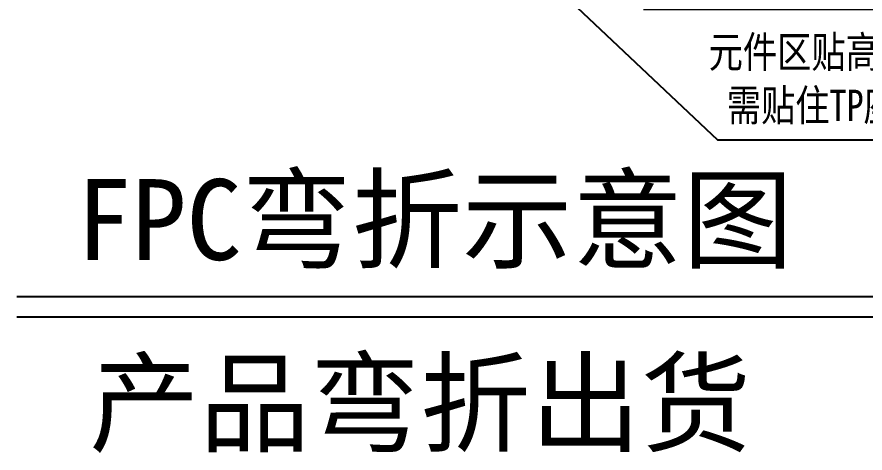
# Model space of a CAD drawing. Header units: inches. Extents: x 4091 to 6273, y -6229 to -5636.
# Drawn here: x 5342.6 to 5394, y -5944.6 to -5918.2 of the extents above; entities that cross this region are included whole.
import ezdxf

# ---------------------------------------------------------------- set-up
doc = ezdxf.new("R2010")
doc.units = ezdxf.units.IN
doc.header["$LTSCALE"] = 0.5
doc.header["$MEASUREMENT"] = 0
doc.header["$PDMODE"] = 35
doc.layers.get('0').update_dxf_attribs({"lineweight": 0})
doc.layers.get('Defpoints').update_dxf_attribs({"lineweight": 0})
doc.layers.add('图框及文字', color=7, linetype='Continuous')
doc.layers.add('标注', color=3, linetype='Continuous', lineweight=13)
doc.styles.get("Standard").update_dxf_attribs({"font": ''})
doc.styles.add('宋体', font='', dxfattribs={"width": 0.8, "height": 3.5})
doc.styles.get('Standard').set_extended_font_data('SimSun')
doc.styles.get('宋体').set_extended_font_data('SimSun')
doc.dimstyles.new('123', dxfattribs={"dimtxt": 1.5, "dimasz": 1.2, "dimexe": 0.5, "dimexo": 0.5, "dimgap": 0.8, "dimtad": 1, "dimdsep": 46, "dimtxsty": 'Standard', "dimcen": 2.5, "dimadec": 0, "dimazin": 0, "dimtp": 0.01, "dimtm": 0.01, "dimtfac": 1, "dimtofl": 0, "dimtmove": 0, "dimatfit": 3, "dimfxl": 1, "dimtolj": 1, "dimtzin": 0, "dimarcsym": 0})
doc.dimstyles.new('LCM-DC', dxfattribs={"dimtxt": 4, "dimasz": 3, "dimexe": 1.25, "dimexo": 2, "dimtad": 1, "dimdsep": 46, "dimtxsty": '宋体', "dimcen": 2.5, "dimclrd": 256, "dimclre": 256, "dimclrt": 256, "dimadec": 0, "dimazin": 0, "dimtfac": 1, "dimtmove": 0, "dimatfit": 3, "dimfxl": 1, "dimarcsym": 0})

# ---------------------------------------------------------------- blocks, each defined once
blk = doc.blocks.new('*D50')
at = {"layer": 'Defpoints', "color": 0}
for p in [(5398.136, -5916.646), (5407.712, -5916.646), (5378.579, -5917.689)]:
    blk.add_point(p, dxfattribs=at)
at = {"layer": '标注', "lineweight": -2}
for p, q in [((5407.712, -5913.646), (5407.712, -5894.09)), ((5400.136, -5916.646), (5408.962, -5916.646)), ((5407.712, -5917.689), (5407.712, -5916.646)), ((5380.579, -5917.689), (5408.962, -5917.689)), ((5407.712, -5920.689), (5407.712, -5923.689))]:
    blk.add_line(p, q, dxfattribs=at)
at = {"layer": '标注'}
for points in [[(5407.212, -5913.646), (5408.212, -5913.646), (5407.712, -5916.646)], [(5407.212, -5920.689), (5408.212, -5920.689), (5407.712, -5917.689)]]:
    blk.add_solid(points, dxfattribs=at)
at = {"layer": '标注', "insert": (5405.327, -5902.368), "char_height": 3.5, "attachment_point": 5, "rotation": 90, "style": '宋体'}
blk.add_mtext('1.04 max', dxfattribs=at)

msp = doc.modelspace()

# ---------------------------------------------------------------- linework, layer by layer
at = {"layer": '图框及文字'}
for p, q in [((5342.6122, -5935.1296), (5395.5804, -5935.1296)), ((5342.6122, -5936.356), (5395.5804, -5936.356))]:
    msp.add_line(p, q, dxfattribs=at)

# ---------------------------------------------------------------- texts
at = {"color": 3, "char_height": 1.9008, "width": 40.452013, "attachment_point": 1, "style": '宋体'}
for s, insert in [('元件区贴高温胶0.05mm', (5384.5253, -5919.3399)), ('需贴住TP座子', (5385.6246, -5922.5743))]:
    msp.add_mtext(s, dxfattribs=dict(at, insert=insert))
at = {"layer": '图框及文字', "style": '宋体'}
for s, p in [('FPC弯折示意图', (5346.2202, -5932.9018)), ('产品弯折出货', (5346.9962, -5944.0343))]:
    msp.add_text(s, height=4.9, dxfattribs=at).set_placement(p)

# ---------------------------------------------------------------- dimensions: what is measured, and where the dimension line sits
at = {"layer": '标注'}
dim = msp.add_linear_dim(base=(5407.7115, -5916.6464), p1=(5378.5794, -5917.6894), p2=(5398.1364, -5916.6464), angle=90, text='<> max', dimstyle='LCM-DC', override={"dimtfillclr": 256}, dxfattribs=at)
dim.commit()
dim.dimension.update_dxf_attribs({"geometry": '*D50', "text_midpoint": (5407.7115, -5902.3681), "dimtype": 160})

# ---------------------------------------------------------------- leaders
at = {"layer": '标注', "color": 3}
msp.add_leader([(5372.5698, -5913.8154), (5385.0587, -5925.6109), (5424.0965, -5925.6109)], dimstyle='123', override={"dimtxt": 2.5, "dimasz": 1.5, "dimgap": 0.8, "dimtad": 0, "dimdec": 3, "dimtxsty": '宋体', "dimtdec": 3, "dimfxl": 0.5, "dimarcsym": 1}, dxfattribs=at)

doc.saveas('drawing.dxf')
